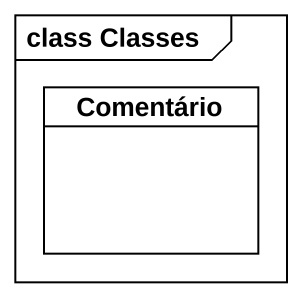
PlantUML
@startuml
mainframe class Classes
hide circle
hide empty members
class Comentário
@enduml
